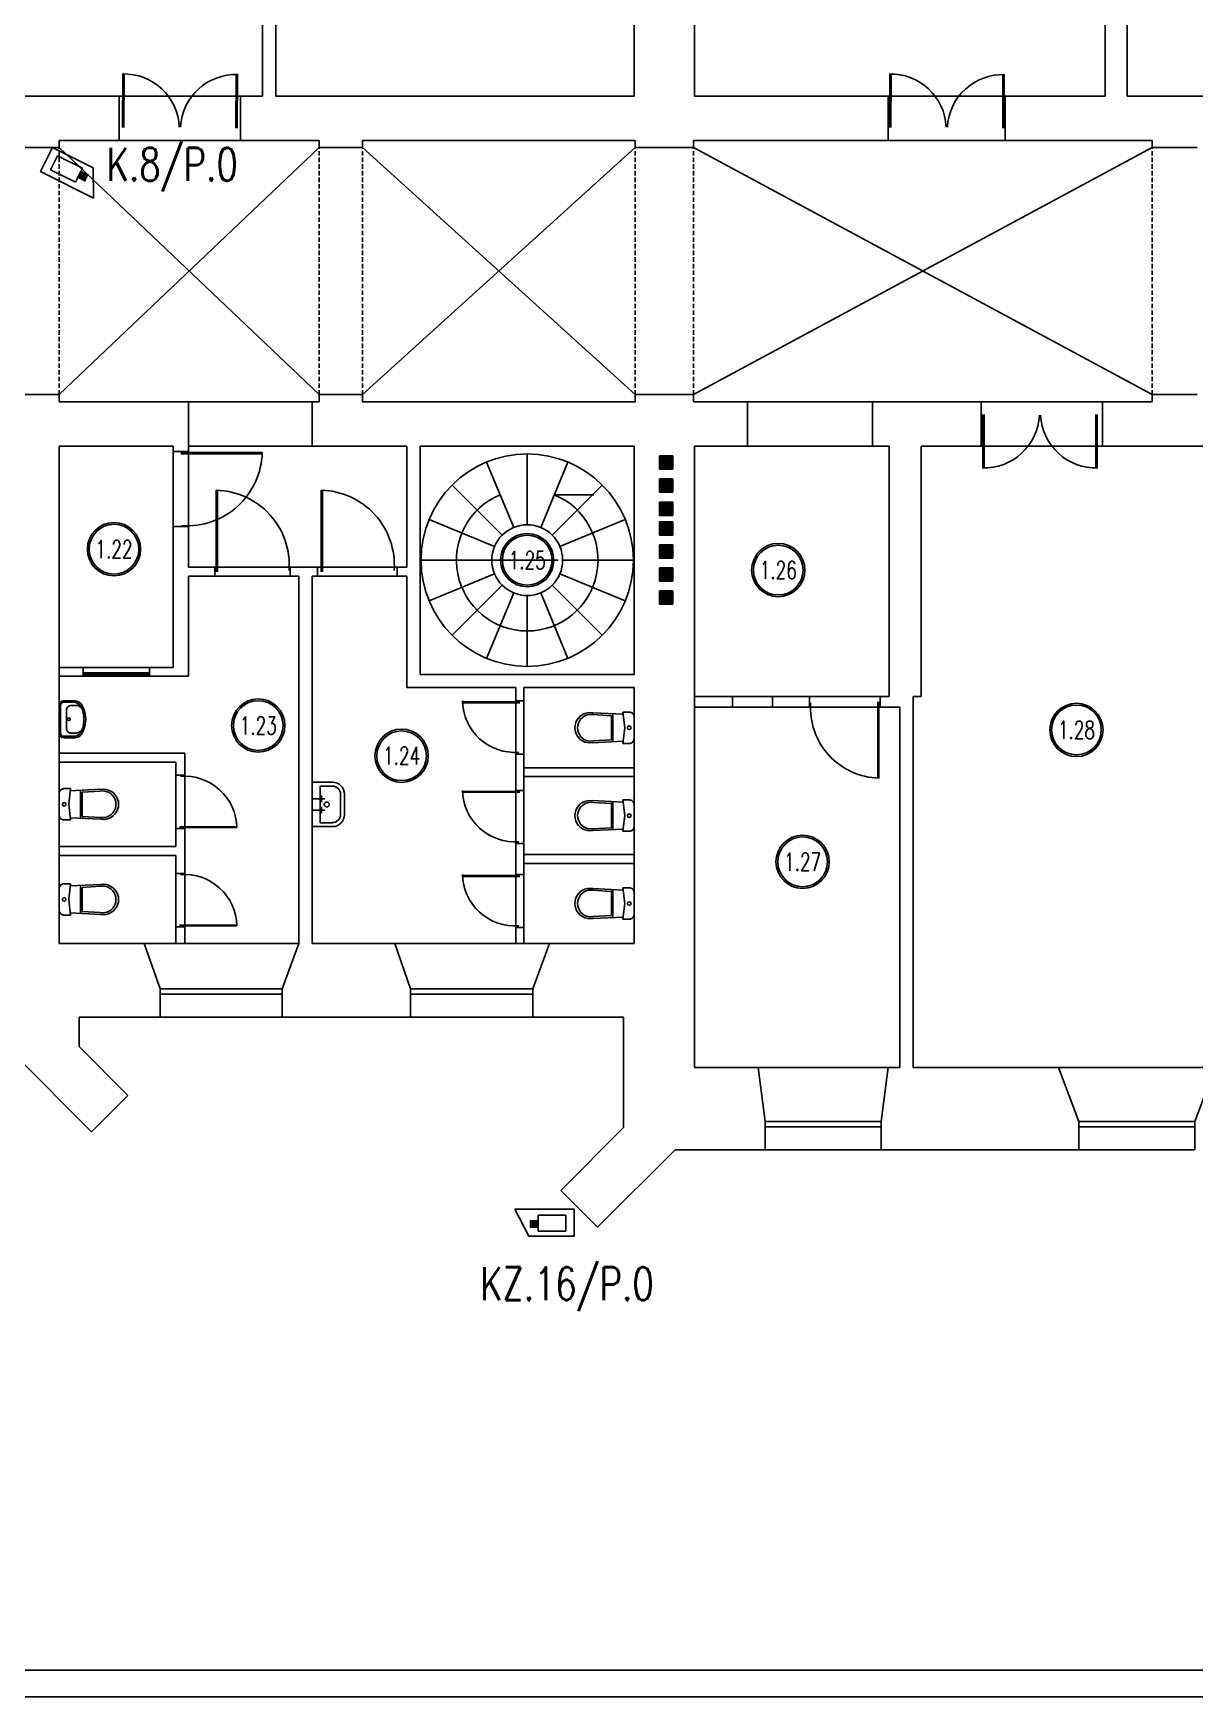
# Model space of a CAD drawing. Header units: millimetres. Extents: x 1324 to 4111, y 907 to 64537.
# Drawn here: x 1704.3 to 1835.5, y 1545.8 to 1733.6 of the extents above; entities that cross this region are included whole.
import ezdxf
from ezdxf.enums import TextEntityAlignment as Align

# ---------------------------------------------------------------- set-up
doc = ezdxf.new("R2010")
doc.units = ezdxf.units.MM
doc.linetypes.add('DASHED', pattern=[0.75, 0.5, -0.25])
doc.linetypes.add('LINETYPE_0', pattern=[0])
for name, color, linetype in [('_______CCTV', 7, 'Continuous'), ('podkład', 8, 'Continuous'), ('Tabela ścianki', 7, 'Continuous'), ('TABELKI', 7, 'Continuous')]:
    doc.layers.add(name, color=color, linetype=linetype)
doc.styles.add('OPIS_CIENKI', font='romans.shx', dxfattribs={"width": 0.75, "height": 2})
doc.styles.add('ROMAND', font='romand')

msp = doc.modelspace()

# ---------------------------------------------------------------- hatches: boundary and pattern name
at = {"layer": '_______CCTV'}
for points in [[(1709.33, 1717.38), (1710.18, 1716.96), (1710.5, 1717.62), (1709.66, 1718.03)], [(1761.32, 1599.52), (1760.38, 1599.52), (1760.38, 1598.79), (1761.32, 1598.79)]]:
    msp.add_hatch(color=256, dxfattribs=at).paths.add_polyline_path(points)
at = {"layer": 'podkład'}
for points in [[(1776.55, 1685.91), (1775.05, 1685.91), (1775.05, 1684.41), (1776.55, 1684.41)], [(1776.55, 1683.31), (1775.05, 1683.31), (1775.05, 1681.81), (1776.55, 1681.81)], [(1776.55, 1679.2), (1776.55, 1680.7), (1775.05, 1680.7), (1775.05, 1679.2)], [(1776.55, 1678.48), (1775.05, 1678.48), (1775.05, 1676.98), (1776.55, 1676.98)], [(1776.55, 1675.87), (1775.05, 1675.87), (1775.05, 1674.37), (1776.55, 1674.37)], [(1776.55, 1671.77), (1776.55, 1673.27), (1775.05, 1673.27), (1775.05, 1671.77)], [(1776.55, 1669.16), (1775.05, 1669.16), (1775.05, 1670.66), (1776.55, 1670.66)]]:
    msp.add_hatch(color=8, dxfattribs=at).paths.add_polyline_path(points)

# ---------------------------------------------------------------- linework, layer by layer
at = {"layer": '_______CCTV', "color": 6}
for p, q in [((1705.09, 1718.02), (1706.45, 1720.75)), ((1706.45, 1720.75), (1711.04, 1718.47)), ((1711.1, 1715.04), (1705.09, 1718.02)), ((1711.04, 1718.47), (1711.1, 1715.04)), ((1758.7, 1600.83), (1765.4, 1600.83)), ((1760.27, 1597.78), (1758.7, 1600.83)), ((1765.4, 1600.83), (1765.4, 1597.78)), ((1765.4, 1597.78), (1760.27, 1597.78))]:
    msp.add_line(p, q, dxfattribs=at)
at = {"layer": '_______CCTV'}
for p, q in [((1707.03, 1719.8), (1706.24, 1718.21)), ((1707.03, 1719.8), (1709.84, 1718.41)), ((1709.05, 1716.82), (1706.24, 1718.21)), ((1709.84, 1718.41), (1709.05, 1716.82)), ((1709.33, 1717.38), (1709.66, 1718.03)), ((1710.18, 1716.96), (1709.33, 1717.38)), ((1709.66, 1718.03), (1710.5, 1717.62)), ((1760.38, 1599.52), (1761.32, 1599.52)), ((1761.32, 1598.37), (1761.32, 1600.15)), ((1761.32, 1600.15), (1764.46, 1600.15)), ((1761.32, 1599.52), (1761.32, 1598.79)), ((1764.46, 1598.37), (1764.46, 1600.15)), ((1761.32, 1598.79), (1760.38, 1598.79)), ((1764.46, 1598.37), (1761.32, 1598.37))]:
    msp.add_line(p, q, dxfattribs=at)
at = {"layer": 'DEFPOINTS', "color": 7}
msp.add_line((1326.01, 1545.77), (1982.01, 1545.77), dxfattribs=at)
at = {"layer": 'podkład', "color": 8}
for p, q in [((1825.4, 1796.45), (1825.4, 1726.55)), ((1827.9, 1796.45), (1827.9, 1726.55)), ((1730.19, 1788.65), (1730.19, 1726.55)), ((1731.69, 1788.65), (1731.69, 1726.55)), ((1772.19, 1734.55), (1772.19, 1726.55)), ((1778.99, 1726.55), (1778.99, 1734.55)), ((1714.37, 1723.02), (1714.4, 1729.05)), ((1714.52, 1723.02), (1714.55, 1729.05)), ((1727.17, 1722.95), (1727.2, 1728.98)), ((1727.32, 1722.95), (1727.35, 1728.98)), ((1801.02, 1723.02), (1801.05, 1729.05)), ((1801.17, 1723.02), (1801.2, 1729.05)), ((1813.82, 1722.95), (1813.85, 1728.98)), ((1813.97, 1722.94), (1814, 1728.98)), ((1691.99, 1726.55), (1713.99, 1726.55)), ((1713.99, 1721.54), (1713.99, 1726.55)), ((1727.69, 1726.55), (1713.99, 1726.55)), ((1727.69, 1726.55), (1730.19, 1726.55)), ((1727.69, 1721.54), (1727.69, 1726.55)), ((1731.69, 1726.55), (1772.19, 1726.55)), ((1778.99, 1726.55), (1800.89, 1726.55)), ((1800.89, 1721.54), (1800.89, 1726.55)), ((1814.09, 1726.55), (1800.89, 1726.55)), ((1814.09, 1726.55), (1825.4, 1726.55)), ((1814.09, 1721.54), (1814.09, 1726.55)), ((1827.9, 1726.55), (1838.19, 1726.55)), ((1707.19, 1721.54), (1713.99, 1721.54)), ((1707.19, 1720.75), (1707.19, 1721.54)), ((1713.99, 1721.54), (1727.69, 1721.54)), ((1727.69, 1721.54), (1736.59, 1721.54)), ((1736.59, 1720.75), (1736.59, 1721.54)), ((1741.49, 1721.54), (1772.29, 1721.54)), ((1741.49, 1720.75), (1741.49, 1721.54)), ((1772.29, 1720.75), (1772.29, 1721.54)), ((1778.89, 1721.54), (1800.89, 1721.54)), ((1778.89, 1720.75), (1778.89, 1721.54)), ((1800.89, 1721.54), (1814.09, 1721.54)), ((1814.09, 1721.54), (1830.69, 1721.53)), ((1830.69, 1720.75), (1830.69, 1721.53)), ((1700.59, 1720.75), (1707.19, 1720.75)), ((1707.19, 1692.85), (1736.59, 1720.75)), ((1736.59, 1692.85), (1707.19, 1720.75)), ((1736.59, 1720.75), (1741.49, 1720.75)), ((1741.49, 1692.85), (1772.29, 1720.75)), ((1772.29, 1692.85), (1741.49, 1720.75)), ((1772.29, 1720.75), (1778.89, 1720.75)), ((1778.89, 1692.85), (1830.69, 1720.75)), ((1830.69, 1692.85), (1778.89, 1720.75)), ((1830.69, 1720.75), (1835.79, 1720.75)), ((1700.59, 1692.85), (1707.19, 1692.85)), ((1707.19, 1692.85), (1707.19, 1692.03)), ((1736.59, 1692.85), (1741.49, 1692.85)), ((1736.59, 1692.85), (1736.59, 1692.03)), ((1741.49, 1692.85), (1741.49, 1692.03)), ((1772.29, 1692.85), (1778.89, 1692.85)), ((1772.29, 1692.85), (1772.29, 1692.03)), ((1778.89, 1692.85), (1778.89, 1692.03)), ((1830.69, 1692.85), (1835.79, 1692.85)), ((1830.69, 1692.85), (1830.69, 1692.03)), ((1707.19, 1692.03), (1721.8, 1692.03)), ((1721.8, 1687.03), (1721.8, 1692.03)), ((1721.8, 1692.03), (1735.79, 1692.03)), ((1735.79, 1692.03), (1736.59, 1692.03)), ((1735.79, 1687.03), (1735.79, 1692.03)), ((1741.49, 1692.03), (1772.29, 1692.03)), ((1778.89, 1692.03), (1784.99, 1692.03)), ((1784.99, 1692.03), (1784.99, 1687.03)), ((1799.09, 1692.03), (1784.99, 1692.03)), ((1799.09, 1692.03), (1811.39, 1692.03)), ((1799.09, 1692.03), (1799.09, 1687.03)), ((1811.39, 1687.03), (1811.39, 1692.03)), ((1825.09, 1692.03), (1811.39, 1692.03)), ((1825.09, 1692.03), (1830.69, 1692.03)), ((1825.09, 1687.03), (1825.09, 1692.03)), ((1811.56, 1690.59), (1811.56, 1684.55)), ((1811.71, 1690.59), (1811.71, 1684.55)), ((1824.36, 1690.59), (1824.36, 1684.55)), ((1824.51, 1690.59), (1824.51, 1684.55)), ((1707.2, 1630.84), (1707.2, 1687.03)), ((1707.2, 1687.03), (1720.1, 1687.03)), ((1720.1, 1687.03), (1720.1, 1686.43)), ((1720.1, 1686.43), (1721.8, 1686.43)), ((1720.1, 1677.93), (1720.1, 1686.43)), ((1720.95, 1686.29), (1730.15, 1686.29)), ((1720.95, 1686.15), (1730.14, 1686.15)), ((1721.8, 1686.43), (1721.8, 1687.03)), ((1735.79, 1687.03), (1721.8, 1687.03)), ((1721.8, 1686.43), (1721.8, 1677.93)), ((1735.79, 1687.03), (1744.39, 1687.03)), ((1744.39, 1687.03), (1746.49, 1687.03)), ((1746.49, 1687.03), (1746.49, 1673.34)), ((1747.99, 1687.03), (1772.19, 1687.03)), ((1747.99, 1687.03), (1747.99, 1661.24)), ((1760.09, 1686.14), (1760.09, 1678.14)), ((1772.19, 1687.03), (1772.19, 1661.24)), ((1775.05, 1685.91), (1775.05, 1684.41)), ((1776.55, 1685.91), (1775.05, 1685.91)), ((1776.55, 1684.41), (1776.55, 1685.91)), ((1778.99, 1687.03), (1784.99, 1687.03)), ((1778.99, 1687.03), (1778.99, 1616.85)), ((1784.99, 1687.03), (1799.09, 1687.03)), ((1799.09, 1687.03), (1800.99, 1687.03)), ((1800.99, 1687.03), (1800.99, 1658.75)), ((1804.59, 1687.03), (1811.39, 1687.03)), ((1804.59, 1658.75), (1804.59, 1687.03)), ((1811.39, 1687.03), (1825.09, 1687.03)), ((1825.09, 1687.03), (1846.09, 1687.03)), ((1755.49, 1685.22), (1758.56, 1677.83)), ((1764.68, 1685.22), (1761.62, 1677.83)), ((1775.05, 1684.41), (1776.55, 1684.41)), ((1724.95, 1672.84), (1724.95, 1682.04)), ((1725.09, 1672.84), (1725.09, 1682.03)), ((1736.82, 1672.84), (1736.82, 1682.04)), ((1736.96, 1672.84), (1736.96, 1682.03)), ((1751.6, 1682.62), (1757.26, 1676.96)), ((1768.57, 1682.62), (1762.91, 1676.96)), ((1763.15, 1681.53), (1767.61, 1681.53)), ((1775.05, 1683.31), (1775.05, 1681.81)), ((1776.55, 1683.31), (1775.05, 1683.31)), ((1775.05, 1681.81), (1776.55, 1681.81)), ((1776.55, 1681.81), (1776.55, 1683.31)), ((1775.05, 1679.2), (1775.05, 1680.7)), ((1775.05, 1680.7), (1776.55, 1680.7)), ((1776.55, 1680.7), (1776.55, 1679.2)), ((1720.1, 1677.93), (1720.1, 1662.03)), ((1720.1, 1677.93), (1721.8, 1677.93)), ((1721.8, 1673.34), (1721.8, 1677.93)), ((1749, 1678.73), (1756.39, 1675.67)), ((1771.17, 1678.73), (1763.78, 1675.67)), ((1776.55, 1679.2), (1775.05, 1679.2)), ((1775.05, 1678.48), (1775.05, 1676.98)), ((1776.55, 1678.48), (1775.05, 1678.48)), ((1776.55, 1676.98), (1776.55, 1678.48)), ((1775.05, 1676.98), (1776.55, 1676.98)), ((1747.99, 1674.14), (1763.57, 1674.14)), ((1748.09, 1674.14), (1756.09, 1674.14)), ((1772.09, 1674.14), (1764.09, 1674.14)), ((1775.05, 1675.87), (1775.05, 1674.37)), ((1776.55, 1675.87), (1775.05, 1675.87)), ((1775.05, 1674.37), (1776.55, 1674.37)), ((1776.55, 1674.37), (1776.55, 1675.87)), ((1721.8, 1673.34), (1724.8, 1673.34)), ((1721.8, 1661.03), (1721.8, 1672.34)), ((1721.8, 1672.34), (1724.8, 1672.34)), ((1724.8, 1672.34), (1724.8, 1673.34)), ((1724.8, 1673.34), (1733.3, 1673.34)), ((1733.3, 1672.34), (1724.8, 1672.34)), ((1733.3, 1673.34), (1736.39, 1673.34)), ((1733.3, 1672.34), (1733.3, 1673.34)), ((1733.3, 1672.34), (1734.3, 1672.34)), ((1734.3, 1672.34), (1734.3, 1630.84)), ((1735.79, 1630.84), (1735.79, 1672.34)), ((1735.79, 1672.34), (1736.39, 1672.34)), ((1736.39, 1672.34), (1736.39, 1673.34)), ((1745.39, 1673.34), (1736.39, 1673.34)), ((1736.39, 1672.34), (1745.39, 1672.34)), ((1745.39, 1673.34), (1746.49, 1673.34)), ((1745.39, 1672.34), (1745.39, 1673.34)), ((1745.39, 1672.34), (1746.49, 1672.34)), ((1746.49, 1672.34), (1746.49, 1659.74)), ((1749, 1669.54), (1756.39, 1672.6)), ((1771.17, 1669.54), (1763.78, 1672.6)), ((1775.05, 1671.77), (1775.05, 1673.27)), ((1775.05, 1673.27), (1776.55, 1673.27)), ((1776.55, 1673.27), (1776.55, 1671.77)), ((1751.6, 1665.65), (1757.26, 1671.31)), ((1755.49, 1663.05), (1758.56, 1670.44)), ((1764.68, 1663.05), (1761.62, 1670.44)), ((1768.57, 1665.65), (1762.91, 1671.31)), ((1776.55, 1671.77), (1775.05, 1671.77)), ((1775.05, 1669.16), (1775.05, 1670.66)), ((1775.05, 1670.66), (1776.55, 1670.66)), ((1776.55, 1670.66), (1776.55, 1669.16)), ((1760.09, 1662.14), (1760.09, 1670.14)), ((1776.55, 1669.16), (1775.05, 1669.16)), ((1709.9, 1662.03), (1707.2, 1662.03)), ((1707.2, 1661.03), (1709.9, 1661.03)), ((1709.9, 1662.03), (1709.9, 1661.03)), ((1709.9, 1662.03), (1717.4, 1662.03)), ((1709.9, 1661.43), (1717.4, 1661.43)), ((1709.9, 1661.23), (1717.4, 1661.23)), ((1709.9, 1661.03), (1717.4, 1661.03)), ((1717.4, 1662.03), (1717.4, 1661.03)), ((1717.4, 1662.03), (1720.1, 1662.03)), ((1717.4, 1661.03), (1721.8, 1661.03)), ((1747.99, 1661.24), (1772.19, 1661.24)), ((1746.49, 1659.74), (1758.79, 1659.74)), ((1758.79, 1659.74), (1758.79, 1658.24)), ((1759.69, 1659.74), (1772.19, 1659.74)), ((1759.69, 1659.74), (1759.69, 1658.24)), ((1772.19, 1659.74), (1772.19, 1630.84)), ((1759.24, 1658.13), (1752.76, 1658.13)), ((1759.24, 1658.03), (1752.76, 1658.03)), ((1758.79, 1658.24), (1759.69, 1658.24)), ((1758.79, 1658.24), (1758.79, 1652.24)), ((1759.69, 1652.24), (1759.69, 1658.24)), ((1783.29, 1658.75), (1778.99, 1658.75)), ((1783.29, 1657.53), (1778.99, 1657.53)), ((1783.29, 1658.75), (1783.29, 1657.53)), ((1783.29, 1658.75), (1787.79, 1658.75)), ((1783.29, 1657.53), (1787.79, 1657.53)), ((1791.99, 1658.75), (1787.79, 1658.75)), ((1787.79, 1658.75), (1787.79, 1657.53)), ((1791.99, 1657.53), (1787.79, 1657.53)), ((1791.99, 1658.75), (1791.99, 1657.53)), ((1791.99, 1658.75), (1799.99, 1658.75)), ((1791.99, 1657.53), (1799.99, 1657.53)), ((1799.71, 1658.14), (1799.71, 1649.53)), ((1799.84, 1658.14), (1799.84, 1649.53)), ((1800.99, 1658.75), (1799.99, 1658.75)), ((1799.99, 1658.75), (1799.99, 1657.53)), ((1802.19, 1657.53), (1799.99, 1657.53)), ((1802.19, 1616.85), (1802.19, 1657.53)), ((1803.69, 1616.85), (1803.69, 1658.75)), ((1804.59, 1658.75), (1803.69, 1658.75)), ((1721.4, 1652.34), (1707.2, 1652.34)), ((1721.4, 1649.84), (1721.4, 1652.34)), ((1758.79, 1652.24), (1758.79, 1648.14)), ((1758.79, 1652.24), (1759.69, 1652.24)), ((1759.69, 1652.24), (1759.69, 1648.14)), ((1707.2, 1651.34), (1720.4, 1651.34)), ((1720.4, 1651.34), (1720.4, 1649.84)), ((1721.4, 1649.84), (1720.4, 1649.84)), ((1720.4, 1649.84), (1720.4, 1643.84)), ((1721.4, 1649.84), (1721.4, 1643.84)), ((1759.69, 1650.69), (1772.19, 1650.69)), ((1759.69, 1649.69), (1772.19, 1649.69)), ((1735.79, 1644.04), (1735.79, 1649.07)), ((1735.79, 1649.07), (1738.08, 1649.07)), ((1736.7, 1644.49), (1736.7, 1648.62)), ((1736.7, 1648.62), (1738.08, 1648.62)), ((1738.99, 1647.7), (1738.99, 1645.41)), ((1739.45, 1647.7), (1739.45, 1645.41)), ((1759.24, 1648.03), (1752.76, 1648.03)), ((1759.24, 1647.93), (1752.76, 1647.93)), ((1758.79, 1648.14), (1759.69, 1648.14)), ((1758.79, 1648.14), (1758.79, 1642.14)), ((1759.69, 1642.14), (1759.69, 1648.14)), ((1735.79, 1647.2), (1736.24, 1647.2)), ((1735.79, 1645.91), (1737.21, 1645.91)), ((1737.21, 1647.2), (1736.06, 1647.2)), ((1736.24, 1645.91), (1736.06, 1645.91)), ((1736.85, 1647.56), (1736.85, 1646.83)), ((1736.85, 1646.28), (1736.85, 1645.55)), ((1720.81, 1644.03), (1727.28, 1644.03)), ((1738.08, 1644.04), (1735.79, 1644.04)), ((1738.08, 1644.49), (1736.7, 1644.49)), ((1720.4, 1643.84), (1720.4, 1641.79)), ((1721.4, 1643.84), (1720.4, 1643.84)), ((1720.81, 1643.93), (1727.28, 1643.93)), ((1721.4, 1638.74), (1721.4, 1643.84)), ((1758.79, 1642.14), (1758.79, 1638.64)), ((1758.79, 1642.14), (1759.69, 1642.14)), ((1759.69, 1642.14), (1759.69, 1638.64)), ((1707.2, 1641.79), (1720.4, 1641.79)), ((1707.2, 1640.79), (1720.4, 1640.79)), ((1720.4, 1640.79), (1720.4, 1638.74)), ((1759.69, 1640.89), (1772.19, 1640.89)), ((1721.4, 1638.74), (1720.4, 1638.74)), ((1720.4, 1638.74), (1720.4, 1632.74)), ((1721.4, 1638.74), (1721.4, 1632.74)), ((1759.24, 1638.53), (1752.76, 1638.53)), ((1759.24, 1638.43), (1752.76, 1638.43)), ((1758.79, 1638.64), (1759.69, 1638.64)), ((1758.79, 1632.64), (1758.79, 1638.64)), ((1759.69, 1639.89), (1772.19, 1639.89)), ((1759.69, 1638.64), (1759.69, 1632.64)), ((1720.4, 1632.74), (1720.4, 1630.84)), ((1721.4, 1632.74), (1720.4, 1632.74)), ((1720.81, 1632.93), (1727.28, 1632.93)), ((1720.81, 1632.83), (1727.28, 1632.83)), ((1721.4, 1630.84), (1721.4, 1632.74)), ((1707.2, 1630.84), (1716.82, 1630.84)), ((1716.82, 1630.84), (1718.62, 1625.74)), ((1716.82, 1630.84), (1734.3, 1630.84)), ((1732.42, 1625.74), (1734.3, 1630.84)), ((1735.79, 1630.84), (1744.39, 1630.84)), ((1744.39, 1630.84), (1745.12, 1630.84)), ((1745.12, 1630.84), (1746.92, 1625.74)), ((1745.12, 1630.84), (1762.62, 1630.84)), ((1758.79, 1632.64), (1758.79, 1630.84)), ((1758.79, 1632.64), (1759.69, 1632.64)), ((1759.69, 1632.64), (1759.69, 1630.84)), ((1760.72, 1625.74), (1762.62, 1630.84)), ((1762.62, 1630.84), (1772.19, 1630.84)), ((1718.62, 1625.74), (1732.42, 1625.74)), ((1718.62, 1625.74), (1718.62, 1622.54)), ((1732.42, 1625.74), (1732.42, 1622.54)), ((1746.92, 1625.74), (1760.72, 1625.74)), ((1746.92, 1625.74), (1746.92, 1622.54)), ((1760.72, 1625.74), (1760.72, 1622.54)), ((1718.62, 1625.14), (1732.42, 1625.14)), ((1746.92, 1625.14), (1760.72, 1625.14)), ((1709.48, 1622.54), (1718.62, 1622.54)), ((1709.48, 1622.54), (1709.48, 1619.21)), ((1718.62, 1622.54), (1732.42, 1622.54)), ((1732.42, 1622.54), (1746.92, 1622.54)), ((1746.92, 1622.54), (1760.72, 1622.54)), ((1760.72, 1622.54), (1770.98, 1622.54)), ((1770.98, 1610.08), (1770.98, 1622.54)), ((1710.87, 1609.59), (1702.24, 1618.25)), ((1709.48, 1619.21), (1714.98, 1613.68)), ((1778.99, 1616.85), (1786.19, 1616.85)), ((1786.19, 1616.85), (1786.99, 1610.75)), ((1786.19, 1616.85), (1800.89, 1616.85)), ((1800.09, 1610.75), (1800.89, 1616.85)), ((1800.89, 1616.85), (1802.19, 1616.85)), ((1803.69, 1616.85), (1820.12, 1616.85)), ((1820.12, 1616.85), (1822.42, 1610.75)), ((1820.12, 1616.85), (1837.82, 1616.85)), ((1837.82, 1616.85), (1835.52, 1610.75)), ((1714.98, 1613.68), (1710.87, 1609.59)), ((1786.99, 1610.75), (1800.09, 1610.75)), ((1786.99, 1610.75), (1786.99, 1607.55)), ((1786.99, 1610.15), (1800.09, 1610.15)), ((1800.09, 1610.75), (1800.09, 1607.55)), ((1822.42, 1610.75), (1835.52, 1610.75)), ((1822.42, 1610.75), (1822.42, 1607.55)), ((1822.42, 1610.15), (1835.52, 1610.15)), ((1835.52, 1610.75), (1835.52, 1607.55)), ((1763.89, 1602.96), (1770.98, 1610.08)), ((1776.8, 1607.55), (1768.05, 1598.8)), ((1776.8, 1607.55), (1786.99, 1607.55)), ((1786.99, 1607.55), (1800.09, 1607.55)), ((1800.09, 1607.55), (1822.42, 1607.55)), ((1822.42, 1607.55), (1835.52, 1607.55)), ((1768.05, 1598.8), (1763.89, 1602.96))]:
    msp.add_line(p, q, dxfattribs=at)
at = {"layer": 'podkład', "color": 8, "linetype": 'DASHED'}
for p, q in [((1707.19, 1692.85), (1707.19, 1720.75)), ((1736.59, 1692.85), (1736.59, 1720.75)), ((1741.49, 1692.85), (1741.49, 1720.75)), ((1772.29, 1692.85), (1772.29, 1720.75)), ((1778.89, 1692.85), (1778.89, 1720.75)), ((1830.69, 1692.85), (1830.69, 1720.75))]:
    msp.add_line(p, q, dxfattribs=at)
at = {"layer": 'podkład', "color": 8, "linetype": 'LINETYPE_0'}
for p, q in [((1707.21, 1657.82), (1707.2, 1657.73)), ((1707.2, 1657.73), (1707.2, 1654.61)), ((1707.24, 1657.91), (1707.21, 1657.82)), ((1707.28, 1657.99), (1707.24, 1657.91)), ((1707.33, 1658.07), (1707.28, 1657.99)), ((1707.4, 1658.13), (1707.33, 1658.07)), ((1707.39, 1657.86), (1707.37, 1657.8)), ((1707.37, 1657.8), (1707.37, 1657.73)), ((1707.37, 1657.73), (1707.37, 1654.61)), ((1707.42, 1657.92), (1707.39, 1657.86)), ((1707.48, 1658.18), (1707.4, 1658.13)), ((1707.46, 1657.97), (1707.42, 1657.92)), ((1707.51, 1658.01), (1707.46, 1657.97)), ((1707.56, 1658.22), (1707.48, 1658.18)), ((1707.56, 1658.05), (1707.51, 1658.01)), ((1707.66, 1658.25), (1707.56, 1658.22)), ((1707.62, 1658.08), (1707.56, 1658.05)), ((1707.69, 1658.09), (1707.62, 1658.08)), ((1707.75, 1658.25), (1707.66, 1658.25)), ((1707.75, 1658.1), (1707.69, 1658.09)), ((1707.75, 1658.25), (1708.96, 1658.25)), ((1707.75, 1658.1), (1708.83, 1658.1)), ((1708.04, 1657.3), (1708.03, 1657.21)), ((1708.03, 1657.21), (1708.03, 1655.13)), ((1708.06, 1657.39), (1708.04, 1657.3)), ((1708.1, 1657.47), (1708.06, 1657.39)), ((1708.16, 1657.55), (1708.1, 1657.47)), ((1708.23, 1657.61), (1708.16, 1657.55)), ((1708.3, 1657.66), (1708.23, 1657.61)), ((1708.39, 1657.7), (1708.3, 1657.66)), ((1708.48, 1657.73), (1708.39, 1657.7)), ((1708.58, 1657.73), (1708.48, 1657.73)), ((1709.13, 1657.73), (1708.58, 1657.73)), ((1709.05, 1658.06), (1708.83, 1658.1)), ((1709.18, 1658.22), (1708.96, 1658.25)), ((1709.25, 1658), (1709.05, 1658.06)), ((1709.27, 1657.71), (1709.13, 1657.73)), ((1709.38, 1658.15), (1709.18, 1658.22)), ((1709.44, 1657.89), (1709.25, 1658)), ((1709.4, 1657.67), (1709.27, 1657.71)), ((1709.57, 1658.03), (1709.38, 1658.15)), ((1709.52, 1657.61), (1709.4, 1657.67)), ((1709.6, 1657.76), (1709.44, 1657.89)), ((1709.63, 1657.52), (1709.52, 1657.61)), ((1709.72, 1657.88), (1709.57, 1658.03)), ((1709.86, 1657.15), (1709.6, 1657.76)), ((1709.72, 1657.42), (1709.63, 1657.52)), ((1709.99, 1657.34), (1709.72, 1657.88)), ((1709.79, 1657.31), (1709.72, 1657.42)), ((1710, 1656.5), (1709.86, 1657.15)), ((1710.16, 1656.77), (1709.99, 1657.34)), ((1709.86, 1655.2), (1710, 1655.84)), ((1709.99, 1655), (1710.16, 1655.58)), ((1710, 1655.84), (1710, 1656.5)), ((1710.21, 1656.17), (1710.16, 1656.77)), ((1710.16, 1655.58), (1710.21, 1656.17)), ((1765.48, 1655.21), (1765.5, 1655.51)), ((1765.5, 1654.91), (1765.48, 1655.21)), ((1765.5, 1655.51), (1765.58, 1655.8)), ((1765.58, 1655.8), (1765.71, 1656.07)), ((1765.71, 1656.07), (1765.88, 1656.31)), ((1765.78, 1655.21), (1765.8, 1655.47)), ((1765.8, 1654.95), (1765.78, 1655.21)), ((1765.8, 1655.47), (1765.87, 1655.73)), ((1765.87, 1655.73), (1765.98, 1655.97)), ((1765.88, 1656.31), (1766.09, 1656.52)), ((1765.98, 1655.97), (1766.13, 1656.18)), ((1766.09, 1656.52), (1766.33, 1656.69)), ((1766.13, 1656.18), (1766.32, 1656.37)), ((1766.32, 1656.37), (1766.53, 1656.52)), ((1766.33, 1656.69), (1766.6, 1656.82)), ((1766.53, 1656.52), (1766.77, 1656.63)), ((1766.6, 1656.82), (1766.89, 1656.89)), ((1766.77, 1656.63), (1767.02, 1656.7)), ((1766.89, 1656.89), (1767.19, 1656.92)), ((1767.02, 1656.7), (1767.29, 1656.72)), ((1767.19, 1656.92), (1767.48, 1656.89)), ((1767.29, 1656.72), (1767.55, 1656.7)), ((1770.93, 1656.73), (1767.49, 1656.9)), ((1767.55, 1656.7), (1769.6, 1656.57)), ((1769.6, 1656.57), (1769.6, 1653.84)), ((1769.78, 1656.77), (1769.78, 1653.64)), ((1771.69, 1656.98), (1770.89, 1656.98)), ((1770.89, 1656.98), (1771.11, 1655.21)), ((1771.11, 1655.21), (1770.89, 1653.44)), ((1771.62, 1656.98), (1771.72, 1656.97)), ((1771.72, 1656.97), (1771.81, 1656.95)), ((1771.81, 1656.95), (1771.9, 1656.9)), ((1771.9, 1656.9), (1771.98, 1656.85)), ((1771.98, 1656.85), (1772.05, 1656.78)), ((1772.05, 1656.78), (1772.11, 1656.7)), ((1772.11, 1656.7), (1772.15, 1656.61)), ((1772.15, 1656.61), (1772.18, 1656.51)), ((1772.18, 1656.51), (1772.19, 1656.41)), ((1772.19, 1656.41), (1772.19, 1654.01)), ((1707.2, 1654.61), (1707.21, 1654.52)), ((1707.21, 1654.52), (1707.24, 1654.43)), ((1707.24, 1654.43), (1707.28, 1654.35)), ((1707.28, 1654.35), (1707.33, 1654.28)), ((1707.33, 1654.28), (1707.4, 1654.21)), ((1707.37, 1654.61), (1707.37, 1654.55)), ((1707.37, 1654.55), (1707.39, 1654.49)), ((1707.39, 1654.49), (1707.42, 1654.43)), ((1707.4, 1654.21), (1707.48, 1654.16)), ((1707.42, 1654.43), (1707.46, 1654.38)), ((1707.46, 1654.38), (1707.51, 1654.33)), ((1707.48, 1654.16), (1707.56, 1654.12)), ((1707.51, 1654.33), (1707.56, 1654.3)), ((1707.56, 1654.3), (1707.62, 1654.27)), ((1707.56, 1654.12), (1707.66, 1654.1)), ((1707.62, 1654.27), (1707.69, 1654.25)), ((1707.66, 1654.1), (1707.75, 1654.09)), ((1707.69, 1654.25), (1707.75, 1654.25)), ((1708.83, 1654.25), (1707.75, 1654.25)), ((1708.96, 1654.09), (1707.75, 1654.09)), ((1708.03, 1655.13), (1708.04, 1655.04)), ((1708.04, 1655.04), (1708.06, 1654.95)), ((1708.06, 1654.95), (1708.1, 1654.87)), ((1708.1, 1654.87), (1708.16, 1654.8)), ((1708.16, 1654.8), (1708.23, 1654.73)), ((1708.23, 1654.73), (1708.3, 1654.68)), ((1708.3, 1654.68), (1708.39, 1654.64)), ((1708.39, 1654.64), (1708.48, 1654.62)), ((1708.48, 1654.62), (1708.58, 1654.61)), ((1708.58, 1654.61), (1709.13, 1654.61)), ((1708.83, 1654.25), (1709.05, 1654.28)), ((1708.96, 1654.09), (1709.18, 1654.12)), ((1709.05, 1654.28), (1709.25, 1654.35)), ((1709.13, 1654.62), (1709.27, 1654.64)), ((1709.18, 1654.12), (1709.38, 1654.2)), ((1709.25, 1654.35), (1709.44, 1654.45)), ((1709.27, 1654.64), (1709.4, 1654.68)), ((1709.38, 1654.2), (1709.57, 1654.31)), ((1709.4, 1654.68), (1709.52, 1654.74)), ((1709.44, 1654.45), (1709.6, 1654.59)), ((1709.52, 1654.74), (1709.63, 1654.82)), ((1709.57, 1654.31), (1709.72, 1654.46)), ((1709.6, 1654.59), (1709.86, 1655.2)), ((1709.63, 1654.82), (1709.72, 1654.92)), ((1709.72, 1654.92), (1709.79, 1655.04)), ((1709.72, 1654.46), (1709.99, 1655)), ((1765.58, 1654.63), (1765.5, 1654.91)), ((1765.71, 1654.36), (1765.58, 1654.63)), ((1765.88, 1654.11), (1765.71, 1654.36)), ((1765.87, 1654.69), (1765.8, 1654.95)), ((1765.98, 1654.46), (1765.87, 1654.69)), ((1766.09, 1653.9), (1765.88, 1654.11)), ((1766.13, 1654.24), (1765.98, 1654.46)), ((1766.33, 1653.73), (1766.09, 1653.9)), ((1766.32, 1654.05), (1766.13, 1654.24)), ((1766.53, 1653.9), (1766.32, 1654.05)), ((1766.6, 1653.6), (1766.33, 1653.73)), ((1766.77, 1653.79), (1766.53, 1653.9)), ((1766.89, 1653.53), (1766.6, 1653.6)), ((1767.02, 1653.72), (1766.77, 1653.79)), ((1767.19, 1653.5), (1766.89, 1653.53)), ((1767.29, 1653.7), (1767.02, 1653.72)), ((1767.48, 1653.53), (1767.19, 1653.5)), ((1767.55, 1653.72), (1767.29, 1653.7)), ((1767.49, 1653.52), (1770.93, 1653.68)), ((1769.6, 1653.84), (1767.55, 1653.73)), ((1770.89, 1653.44), (1771.69, 1653.44)), ((1771.72, 1653.45), (1771.62, 1653.44)), ((1771.81, 1653.48), (1771.72, 1653.45)), ((1771.9, 1653.52), (1771.81, 1653.48)), ((1771.98, 1653.57), (1771.9, 1653.52)), ((1772.05, 1653.64), (1771.98, 1653.57)), ((1772.11, 1653.73), (1772.05, 1653.64)), ((1772.15, 1653.82), (1772.11, 1653.73)), ((1772.18, 1653.91), (1772.15, 1653.82)), ((1772.19, 1654.01), (1772.18, 1653.91)), ((1707.21, 1647.87), (1707.2, 1647.77)), ((1707.2, 1647.77), (1707.2, 1645.37)), ((1707.24, 1647.96), (1707.21, 1647.87)), ((1707.28, 1648.05), (1707.24, 1647.96)), ((1707.34, 1648.14), (1707.28, 1648.05)), ((1707.41, 1648.21), (1707.34, 1648.14)), ((1707.49, 1648.26), (1707.41, 1648.21)), ((1707.58, 1648.3), (1707.49, 1648.26)), ((1707.67, 1648.33), (1707.58, 1648.3)), ((1707.77, 1648.34), (1707.67, 1648.33)), ((1707.7, 1648.34), (1708.5, 1648.34)), ((1708.5, 1648.34), (1708.28, 1646.57)), ((1708.46, 1648.09), (1711.9, 1648.26)), ((1709.61, 1648.13), (1709.61, 1645)), ((1711.84, 1648.06), (1709.79, 1647.93)), ((1709.79, 1647.93), (1709.79, 1645.2)), ((1712.1, 1648.08), (1711.84, 1648.06)), ((1712.2, 1648.28), (1711.91, 1648.25)), ((1712.36, 1648.06), (1712.1, 1648.08)), ((1712.5, 1648.25), (1712.2, 1648.28)), ((1712.62, 1647.99), (1712.36, 1648.06)), ((1712.79, 1648.18), (1712.5, 1648.25)), ((1712.86, 1647.88), (1712.62, 1647.99)), ((1713.06, 1648.05), (1712.79, 1648.18)), ((1713.07, 1647.73), (1712.86, 1647.88)), ((1713.3, 1647.88), (1713.06, 1648.05)), ((1713.26, 1647.54), (1713.07, 1647.73)), ((1713.51, 1647.67), (1713.3, 1647.88)), ((1708.28, 1646.57), (1708.5, 1644.8)), ((1713.41, 1647.32), (1713.26, 1647.54)), ((1713.52, 1647.09), (1713.41, 1647.32)), ((1713.41, 1645.81), (1713.52, 1646.05)), ((1713.68, 1647.42), (1713.51, 1647.67)), ((1713.59, 1646.83), (1713.52, 1647.09)), ((1713.52, 1646.05), (1713.59, 1646.31)), ((1713.61, 1646.57), (1713.59, 1646.83)), ((1713.59, 1646.31), (1713.61, 1646.57)), ((1713.81, 1647.15), (1713.68, 1647.42)), ((1713.68, 1645.71), (1713.81, 1645.98)), ((1713.89, 1646.87), (1713.81, 1647.15)), ((1713.81, 1645.98), (1713.89, 1646.27)), ((1713.91, 1646.57), (1713.89, 1646.87)), ((1713.89, 1646.27), (1713.91, 1646.57)), ((1765.5, 1645.58), (1765.58, 1645.87)), ((1765.58, 1645.87), (1765.71, 1646.14)), ((1765.71, 1646.14), (1765.88, 1646.38)), ((1765.87, 1645.8), (1765.98, 1646.04)), ((1765.88, 1646.38), (1766.09, 1646.6)), ((1765.98, 1646.04), (1766.13, 1646.26)), ((1766.09, 1646.6), (1766.33, 1646.77)), ((1766.13, 1646.26), (1766.32, 1646.44)), ((1766.32, 1646.44), (1766.53, 1646.59)), ((1766.33, 1646.77), (1766.6, 1646.89)), ((1766.53, 1646.59), (1766.77, 1646.7)), ((1766.6, 1646.89), (1766.89, 1646.97)), ((1766.77, 1646.7), (1767.02, 1646.77)), ((1766.89, 1646.97), (1767.19, 1647)), ((1767.02, 1646.77), (1767.29, 1646.8)), ((1767.19, 1647), (1767.48, 1646.97)), ((1767.29, 1646.8), (1767.55, 1646.77)), ((1770.93, 1646.81), (1767.49, 1646.98)), ((1767.55, 1646.78), (1769.6, 1646.65)), ((1769.6, 1646.65), (1769.6, 1643.92)), ((1769.78, 1646.85), (1769.78, 1643.72)), ((1771.69, 1647.06), (1770.89, 1647.06)), ((1770.89, 1647.06), (1771.11, 1645.29)), ((1771.62, 1647.06), (1771.72, 1647.05)), ((1771.72, 1647.05), (1771.81, 1647.02)), ((1771.81, 1647.02), (1771.9, 1646.98)), ((1771.9, 1646.98), (1771.98, 1646.92)), ((1771.98, 1646.92), (1772.05, 1646.85)), ((1772.05, 1646.85), (1772.11, 1646.77)), ((1772.11, 1646.77), (1772.15, 1646.68)), ((1772.15, 1646.68), (1772.18, 1646.58)), ((1772.18, 1646.58), (1772.19, 1646.49)), ((1772.19, 1646.49), (1772.19, 1644.09)), ((1707.2, 1645.37), (1707.21, 1645.27)), ((1707.21, 1645.27), (1707.24, 1645.17)), ((1707.24, 1645.17), (1707.28, 1645.08)), ((1707.28, 1645.08), (1707.34, 1645)), ((1707.34, 1645), (1707.41, 1644.93)), ((1707.41, 1644.93), (1707.49, 1644.88)), ((1707.49, 1644.88), (1707.58, 1644.83)), ((1707.58, 1644.83), (1707.67, 1644.81)), ((1707.67, 1644.81), (1707.77, 1644.8)), ((1708.5, 1644.8), (1707.7, 1644.8)), ((1711.9, 1644.88), (1708.46, 1645.04)), ((1709.79, 1645.2), (1711.84, 1645.09)), ((1711.84, 1645.08), (1712.1, 1645.06)), ((1711.91, 1644.88), (1712.2, 1644.86)), ((1712.1, 1645.06), (1712.36, 1645.08)), ((1712.2, 1644.86), (1712.5, 1644.88)), ((1712.36, 1645.08), (1712.62, 1645.15)), ((1712.5, 1644.88), (1712.79, 1644.96)), ((1712.62, 1645.15), (1712.86, 1645.26)), ((1712.79, 1644.96), (1713.06, 1645.09)), ((1712.86, 1645.26), (1713.07, 1645.41)), ((1713.06, 1645.09), (1713.3, 1645.26)), ((1713.07, 1645.41), (1713.26, 1645.6)), ((1713.26, 1645.6), (1713.41, 1645.81)), ((1713.3, 1645.26), (1713.51, 1645.47)), ((1713.51, 1645.47), (1713.68, 1645.71)), ((1765.48, 1645.29), (1765.5, 1645.58)), ((1765.5, 1644.99), (1765.48, 1645.29)), ((1765.58, 1644.7), (1765.5, 1644.99)), ((1765.71, 1644.43), (1765.58, 1644.7)), ((1765.88, 1644.19), (1765.71, 1644.43)), ((1765.78, 1645.29), (1765.8, 1645.55)), ((1765.8, 1645.02), (1765.78, 1645.29)), ((1765.8, 1645.55), (1765.87, 1645.8)), ((1765.87, 1644.77), (1765.8, 1645.02)), ((1765.98, 1644.53), (1765.87, 1644.77)), ((1766.09, 1643.98), (1765.88, 1644.19)), ((1766.13, 1644.32), (1765.98, 1644.53)), ((1766.33, 1643.8), (1766.09, 1643.98)), ((1766.32, 1644.13), (1766.13, 1644.32)), ((1766.53, 1643.98), (1766.32, 1644.13)), ((1766.77, 1643.87), (1766.53, 1643.98)), ((1771.11, 1645.29), (1770.89, 1643.52)), ((1772.18, 1643.99), (1772.15, 1643.89)), ((1772.19, 1644.09), (1772.18, 1643.99)), ((1766.6, 1643.68), (1766.33, 1643.8)), ((1766.89, 1643.6), (1766.6, 1643.68)), ((1767.02, 1643.8), (1766.77, 1643.87)), ((1767.19, 1643.58), (1766.89, 1643.6)), ((1767.29, 1643.78), (1767.02, 1643.8)), ((1767.48, 1643.6), (1767.19, 1643.58)), ((1767.55, 1643.8), (1767.29, 1643.78)), ((1767.49, 1643.6), (1770.93, 1643.76)), ((1769.6, 1643.92), (1767.55, 1643.81)), ((1770.89, 1643.52), (1771.69, 1643.52)), ((1771.72, 1643.52), (1771.62, 1643.52)), ((1771.81, 1643.55), (1771.72, 1643.52)), ((1771.9, 1643.59), (1771.81, 1643.55)), ((1771.98, 1643.65), (1771.9, 1643.59)), ((1772.05, 1643.72), (1771.98, 1643.65)), ((1772.11, 1643.8), (1772.05, 1643.72)), ((1772.15, 1643.89), (1772.11, 1643.8)), ((1707.21, 1637.12), (1707.2, 1637.02)), ((1707.2, 1637.02), (1707.2, 1634.62)), ((1707.24, 1637.21), (1707.21, 1637.12)), ((1707.28, 1637.3), (1707.24, 1637.21)), ((1707.34, 1637.39), (1707.28, 1637.3)), ((1707.41, 1637.46), (1707.34, 1637.39)), ((1707.49, 1637.51), (1707.41, 1637.46)), ((1707.58, 1637.55), (1707.49, 1637.51)), ((1707.67, 1637.58), (1707.58, 1637.55)), ((1707.77, 1637.59), (1707.67, 1637.58)), ((1707.7, 1637.59), (1708.5, 1637.59)), ((1708.5, 1637.59), (1708.28, 1635.82)), ((1708.46, 1637.34), (1711.9, 1637.51)), ((1709.61, 1637.38), (1709.61, 1634.25)), ((1711.84, 1637.31), (1709.79, 1637.18)), ((1709.79, 1637.18), (1709.79, 1634.45)), ((1712.1, 1637.33), (1711.84, 1637.31)), ((1712.2, 1637.53), (1711.91, 1637.5)), ((1712.36, 1637.31), (1712.1, 1637.33)), ((1712.5, 1637.5), (1712.2, 1637.53)), ((1712.62, 1637.24), (1712.36, 1637.31)), ((1712.79, 1637.43), (1712.5, 1637.5)), ((1712.86, 1637.13), (1712.62, 1637.24)), ((1713.06, 1637.3), (1712.79, 1637.43)), ((1713.07, 1636.98), (1712.86, 1637.13)), ((1713.3, 1637.13), (1713.06, 1637.3)), ((1713.26, 1636.79), (1713.07, 1636.98)), ((1713.41, 1636.57), (1713.26, 1636.79)), ((1713.51, 1636.92), (1713.3, 1637.13)), ((1713.52, 1636.34), (1713.41, 1636.57)), ((1713.68, 1636.67), (1713.51, 1636.92)), ((1713.81, 1636.4), (1713.68, 1636.67)), ((1765.71, 1636.22), (1765.88, 1636.46)), ((1765.88, 1636.46), (1766.09, 1636.67)), ((1766.09, 1636.67), (1766.33, 1636.85)), ((1766.13, 1636.34), (1766.32, 1636.52)), ((1766.32, 1636.52), (1766.53, 1636.67)), ((1766.33, 1636.85), (1766.6, 1636.97)), ((1766.53, 1636.67), (1766.77, 1636.78)), ((1766.6, 1636.97), (1766.89, 1637.05)), ((1766.77, 1636.78), (1767.02, 1636.85)), ((1766.89, 1637.05), (1767.19, 1637.07)), ((1767.02, 1636.85), (1767.29, 1636.87)), ((1767.19, 1637.07), (1767.48, 1637.05)), ((1767.29, 1636.87), (1767.55, 1636.85)), ((1770.93, 1636.88), (1767.49, 1637.05)), ((1767.55, 1636.85), (1769.6, 1636.72)), ((1769.6, 1636.72), (1769.6, 1633.99)), ((1769.78, 1636.92), (1769.78, 1633.79)), ((1771.69, 1637.13), (1770.89, 1637.13)), ((1770.89, 1637.13), (1771.11, 1635.36)), ((1771.62, 1637.13), (1771.72, 1637.13)), ((1771.72, 1637.13), (1771.81, 1637.1)), ((1771.81, 1637.1), (1771.9, 1637.06)), ((1771.9, 1637.06), (1771.98, 1637)), ((1771.98, 1637), (1772.05, 1636.93)), ((1772.05, 1636.93), (1772.11, 1636.85)), ((1772.11, 1636.85), (1772.15, 1636.76)), ((1772.15, 1636.76), (1772.18, 1636.66)), ((1772.18, 1636.66), (1772.19, 1636.56)), ((1772.19, 1636.56), (1772.19, 1634.16)), ((1707.2, 1634.62), (1707.21, 1634.52)), ((1708.28, 1635.82), (1708.5, 1634.05)), ((1712.86, 1634.51), (1713.07, 1634.66)), ((1713.07, 1634.66), (1713.26, 1634.85)), ((1713.26, 1634.85), (1713.41, 1635.06)), ((1713.3, 1634.51), (1713.51, 1634.72)), ((1713.41, 1635.06), (1713.52, 1635.3)), ((1713.51, 1634.72), (1713.68, 1634.96)), ((1713.59, 1636.08), (1713.52, 1636.34)), ((1713.52, 1635.3), (1713.59, 1635.56)), ((1713.61, 1635.82), (1713.59, 1636.08)), ((1713.59, 1635.56), (1713.61, 1635.82)), ((1713.68, 1634.96), (1713.81, 1635.23)), ((1713.89, 1636.12), (1713.81, 1636.4)), ((1713.81, 1635.23), (1713.89, 1635.52)), ((1713.91, 1635.82), (1713.89, 1636.12)), ((1713.89, 1635.52), (1713.91, 1635.82)), ((1765.48, 1635.36), (1765.5, 1635.66)), ((1765.5, 1635.07), (1765.48, 1635.36)), ((1765.5, 1635.66), (1765.58, 1635.95)), ((1765.58, 1634.78), (1765.5, 1635.07)), ((1765.58, 1635.95), (1765.71, 1636.22)), ((1765.71, 1634.51), (1765.58, 1634.78)), ((1765.78, 1635.36), (1765.8, 1635.63)), ((1765.8, 1635.1), (1765.78, 1635.36)), ((1765.8, 1635.63), (1765.87, 1635.88)), ((1765.87, 1634.85), (1765.8, 1635.1)), ((1765.87, 1635.88), (1765.98, 1636.12)), ((1765.98, 1634.61), (1765.87, 1634.85)), ((1765.98, 1636.12), (1766.13, 1636.34)), ((1766.13, 1634.39), (1765.98, 1634.61)), ((1771.11, 1635.36), (1770.89, 1633.59)), ((1707.21, 1634.52), (1707.24, 1634.42)), ((1707.24, 1634.42), (1707.28, 1634.33)), ((1707.28, 1634.33), (1707.34, 1634.25)), ((1707.34, 1634.25), (1707.41, 1634.18)), ((1707.41, 1634.18), (1707.49, 1634.13)), ((1707.49, 1634.13), (1707.58, 1634.08)), ((1707.58, 1634.08), (1707.67, 1634.06)), ((1707.67, 1634.06), (1707.77, 1634.05)), ((1708.5, 1634.05), (1707.7, 1634.05)), ((1711.9, 1634.13), (1708.46, 1634.29)), ((1709.79, 1634.45), (1711.84, 1634.34)), ((1711.84, 1634.33), (1712.1, 1634.31)), ((1711.91, 1634.13), (1712.2, 1634.11)), ((1712.1, 1634.31), (1712.36, 1634.33)), ((1712.2, 1634.11), (1712.5, 1634.13)), ((1712.36, 1634.33), (1712.62, 1634.4)), ((1712.5, 1634.13), (1712.79, 1634.21)), ((1712.62, 1634.4), (1712.86, 1634.51)), ((1712.79, 1634.21), (1713.06, 1634.34)), ((1713.06, 1634.34), (1713.3, 1634.51)), ((1765.88, 1634.27), (1765.71, 1634.51)), ((1766.09, 1634.05), (1765.88, 1634.27)), ((1766.33, 1633.88), (1766.09, 1634.05)), ((1766.32, 1634.21), (1766.13, 1634.39)), ((1766.53, 1634.06), (1766.32, 1634.21)), ((1766.6, 1633.76), (1766.33, 1633.88)), ((1766.77, 1633.95), (1766.53, 1634.06)), ((1766.89, 1633.68), (1766.6, 1633.76)), ((1767.02, 1633.88), (1766.77, 1633.95)), ((1767.19, 1633.65), (1766.89, 1633.68)), ((1767.29, 1633.85), (1767.02, 1633.88)), ((1767.48, 1633.68), (1767.19, 1633.65)), ((1767.55, 1633.88), (1767.29, 1633.85)), ((1767.49, 1633.67), (1770.93, 1633.83)), ((1769.6, 1633.99), (1767.55, 1633.88)), ((1770.89, 1633.59), (1771.69, 1633.59)), ((1771.72, 1633.6), (1771.62, 1633.59)), ((1771.81, 1633.63), (1771.72, 1633.6)), ((1771.9, 1633.67), (1771.81, 1633.63)), ((1771.98, 1633.73), (1771.9, 1633.67)), ((1772.05, 1633.8), (1771.98, 1633.73)), ((1772.11, 1633.88), (1772.05, 1633.8)), ((1772.15, 1633.97), (1772.11, 1633.88)), ((1772.18, 1634.07), (1772.15, 1633.97)), ((1772.19, 1634.16), (1772.18, 1634.07))]:
    msp.add_line(p, q, dxfattribs=at)
at = {"layer": 'podkład', "color": 8}
for centre, radius in [((1760.09, 1674.14), 12), ((1713.4, 1675.38), 3.01), ((1713.4, 1675.38), 2.81), ((1760.09, 1674.14), 4), ((1760.09, 1674.14), 3.01), ((1760.09, 1674.14), 2.81), ((1788.46, 1673.02), 3.01), ((1788.46, 1673.02), 2.81), ((1729.7, 1655.46), 3.01), ((1729.7, 1655.46), 2.81), ((1822.15, 1654.97), 3.01), ((1822.15, 1654.97), 2.81), ((1745.9, 1652.05), 3.01), ((1745.9, 1652.05), 2.81), ((1737.44, 1646.55), 0.275), ((1791.21, 1640.07), 3.01), ((1791.21, 1640.07), 2.81)]:
    msp.add_circle(centre, radius, dxfattribs=at)
at = {"layer": 'podkład', "color": 8, "linetype": 'LINETYPE_0'}
for centre, radius in [((1708.3, 1656.17), 0.151), ((1771.62, 1655.21), 0.2), ((1707.77, 1646.57), 0.2), ((1771.62, 1645.29), 0.2), ((1707.77, 1635.82), 0.2), ((1771.62, 1635.36), 0.2)]:
    msp.add_circle(centre, radius, dxfattribs=at)
at = {"layer": 'podkład', "color": 8}
for centre, radius, start, end in [((1714.52, 1722.8), 6.26, 2.3174, 91.6594), ((1727.17, 1722.73), 6.26, 87.7072, 177.0493), ((1801.17, 1722.79), 6.26, 2.3174, 91.6594), ((1813.82, 1722.72), 6.26, 87.7072, 177.0493), ((1811.71, 1690.81), 6.26, 268.0239, 357.3659), ((1824.36, 1690.81), 6.26, 182.6341, 271.9761), ((1721.67, 1686.51), 8.48, 266.0307, 358.5364), ((1724.73, 1673.57), 8.48, 356.0307, 88.5364), ((1736.6, 1673.57), 8.48, 356.0307, 88.5364), ((1760.09, 1674.14), 8, 112.5, 67.5), ((1758.73, 1658.39), 5.97, 181.4636, 273.9693), ((1800.04, 1657.46), 7.94, 176.0307, 268.5364), ((1721.32, 1643.78), 5.97, 1.4636, 93.9693), ((1738.08, 1647.7), 1.37, 0, 90), ((1738.08, 1647.7), 0.916, 0, 90), ((1758.73, 1648.29), 5.97, 181.4636, 273.9693), ((1738.08, 1645.41), 0.916, 270, 0), ((1738.08, 1645.41), 1.37, 270, 0), ((1721.32, 1632.68), 5.97, 1.4636, 93.9693), ((1758.73, 1638.79), 5.97, 181.4636, 273.9693)]:
    msp.add_arc(centre, radius, start, end, dxfattribs=at)
at = {"layer": 'Tabela ścianki', "color": 7, "linetype": 'Continuous', "lineweight": -3, "ltscale": 3}
msp.add_line((1823.27, 1548.77), (1979.01, 1548.77), dxfattribs=at)
at = {"layer": 'TABELKI', "color": 7}
msp.add_line((1329.01, 1548.77), (1979.01, 1548.77), dxfattribs=at)

# ---------------------------------------------------------------- texts
at = {"color": 4, "linetype": 'Continuous', "style": 'OPIS_CIENKI', "width": 0.75}
for s, p in [('K.8/P.0', (1712.57, 1717)), ('KZ.16/P.0', (1754.8, 1590.56))]:
    msp.add_text(s, height=3.713, dxfattribs=at).set_placement(p)
at = {"layer": 'podkład', "color": 8, "style": 'ROMAND', "width": 0.7}
for s, p in [('1.22', (1713.4, 1675.38)), ('1.25', (1760.09, 1674.14)), ('1.26', (1788.46, 1673.02)), ('1.23', (1729.7, 1655.46)), ('1.28', (1822.15, 1654.97)), ('1.24', (1745.9, 1652.05)), ('1.27', (1791.21, 1640.07))]:
    msp.add_text(s, height=2, dxfattribs=at).set_placement(p, align=Align.MIDDLE_CENTER)

doc.saveas('drawing.dxf')
